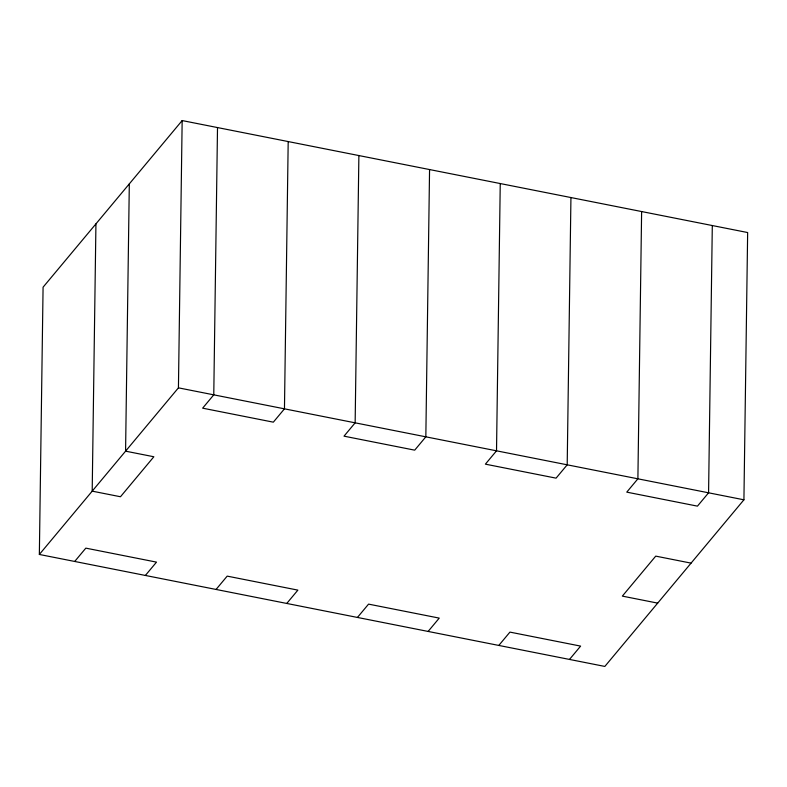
<?xml version="1.0" encoding="UTF-8"?>
<svg xmlns="http://www.w3.org/2000/svg" width="787" height="787" viewBox="0 0 787 787"><rect width="100%" height="100%" fill="white"/><g stroke="black" fill="none" stroke-linecap="round" stroke-linejoin="round"><path stroke-width="1.18" d="M39.35 554.461L43.078 287.196L182.161 120.568L747.65 232.539L743.922 499.804L604.839 666.432L39.35 554.461L178.433 387.843L182.161 120.568M95.935 223.872L92.197 491.147L120.48 496.745L153.859 456.755L125.576 451.158L129.314 183.883M217.507 127.563L213.769 394.838L202.643 408.168L273.335 422.166L284.461 408.837L288.19 141.562M358.882 155.56L355.144 422.835L344.017 436.165L414.71 450.154L425.836 436.824L429.564 169.549M500.247 183.548L496.518 450.823L485.392 464.153L556.075 478.152L567.201 464.822L570.939 197.547M641.621 211.546L637.893 478.811L626.767 492.141L697.449 506.139L708.575 492.81L712.304 225.535M74.696 561.465L85.822 548.136L156.505 562.125L145.379 575.454M216.061 589.453L227.187 576.123L297.88 590.122L286.753 603.452M357.436 617.451L368.562 604.121L439.244 618.11L428.118 631.44M498.81 645.438L509.937 632.109L580.619 646.107L569.493 659.437M178.433 387.843L743.922 499.804M691.065 563.128L655.728 556.124L622.35 596.113L657.686 603.117"/></g></svg>
